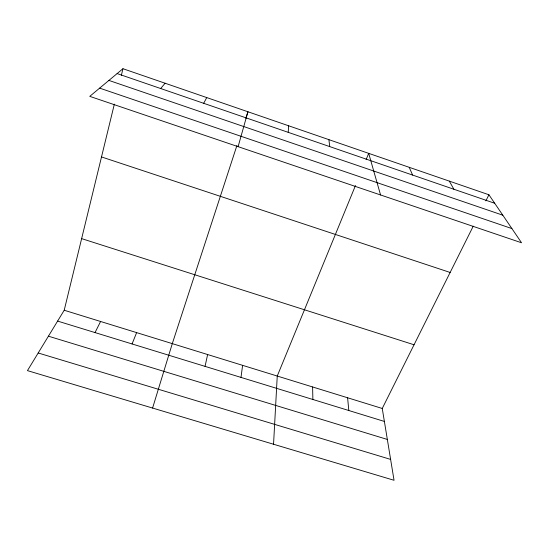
<?xml version="1.0" encoding="UTF-8"?>
<svg xmlns="http://www.w3.org/2000/svg" width="549" height="549" viewBox="0 0 549 549"><rect width="100%" height="100%" fill="white"/><g stroke="black" fill="none" stroke-linecap="round" stroke-linejoin="round"><path stroke-width="0.82" d="M273.553 444.244L277.252 376.038L355.478 185.535M288.218 132.343L288.644 125.783M240.997 377.41L242.603 365.339M205.052 366.368L207.625 354.537M473.245 226.181L382.255 408.47L394.045 480.286L27.45 370.623L64.212 310.247L114.35 104.138M121.363 75.309L122.962 68.714L488.926 194.765L521.55 242.775L89.762 96.356L122.962 68.714M238.108 146.658L247.928 111.763L245.835 118.193M152.588 408.058L172.297 343.626L236.921 145.519M132.076 343.962L136.626 332.612M366.114 159.629L368.688 153.349L380.567 194.97M485.865 200.893L488.926 194.765M95.032 332.584L100.597 321.481M203.686 103.308L206.753 97.578M160.665 88.533L165.098 83.228M38.19 352.98L390.614 459.396M48.415 336.187L387.34 439.44M57.611 321.09L384.382 421.44M64.212 310.247L382.255 408.47M81.636 238.623L414.049 344.772M101.503 156.939L450.139 272.462M99.644 88.128L511.901 228.576M108.908 80.415L502.809 215.194M117.129 73.573L494.704 203.267M449.308 181.115L453.886 189.247M409.231 167.315L412.587 175.062M328.892 139.645L329.743 146.604M347.599 397.764L348.814 410.515M312.601 386.956L312.882 399.48"/></g></svg>
